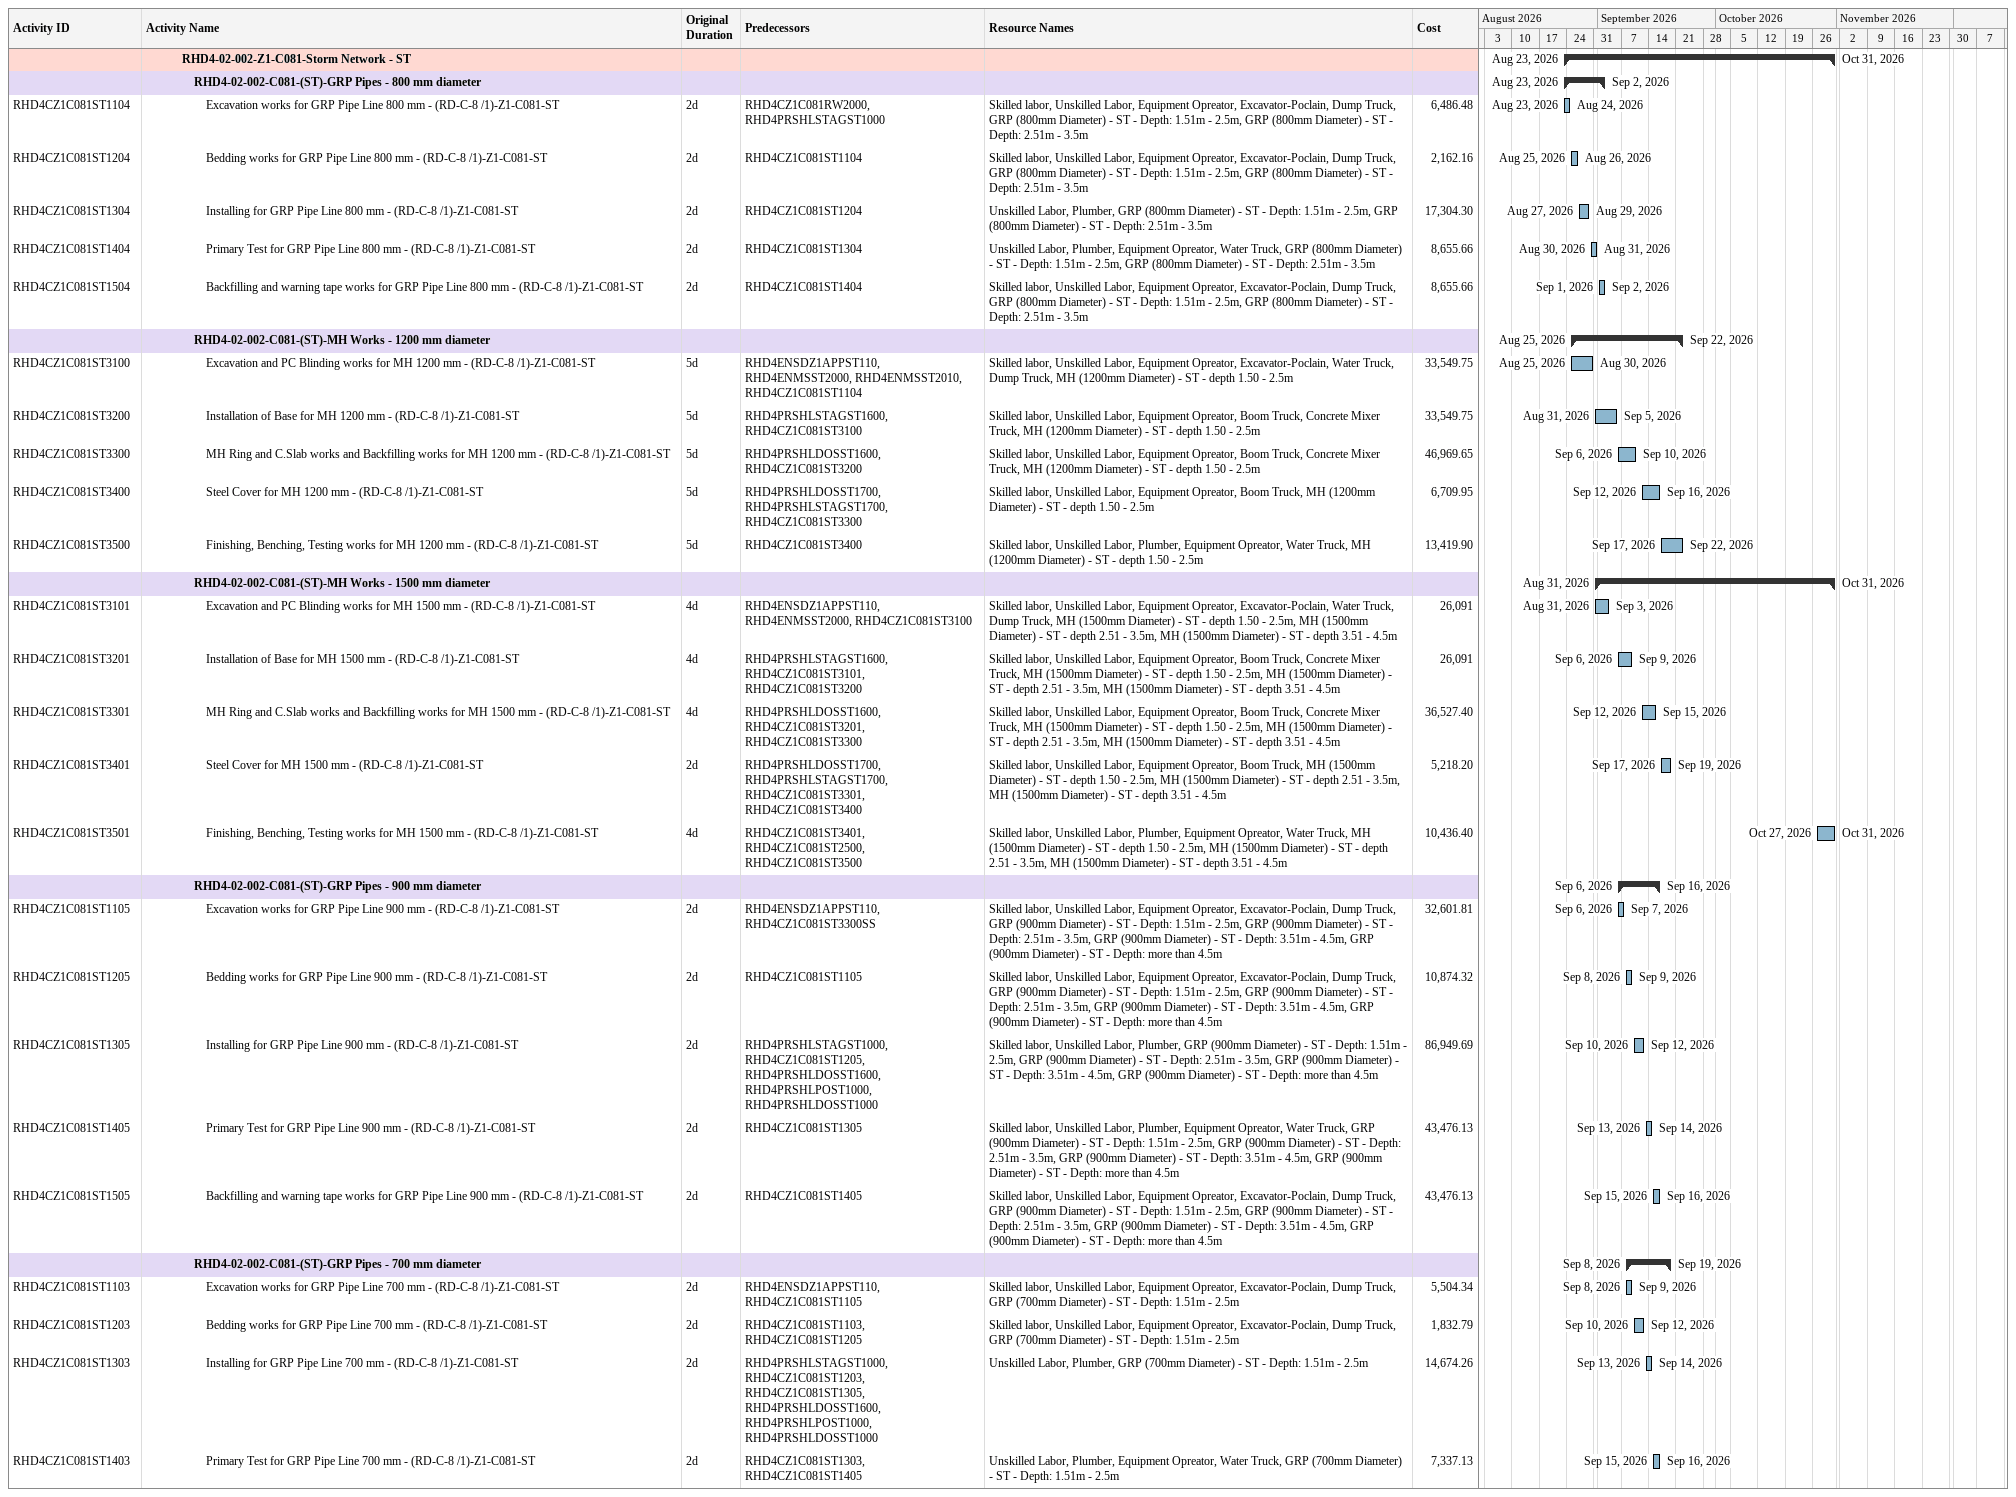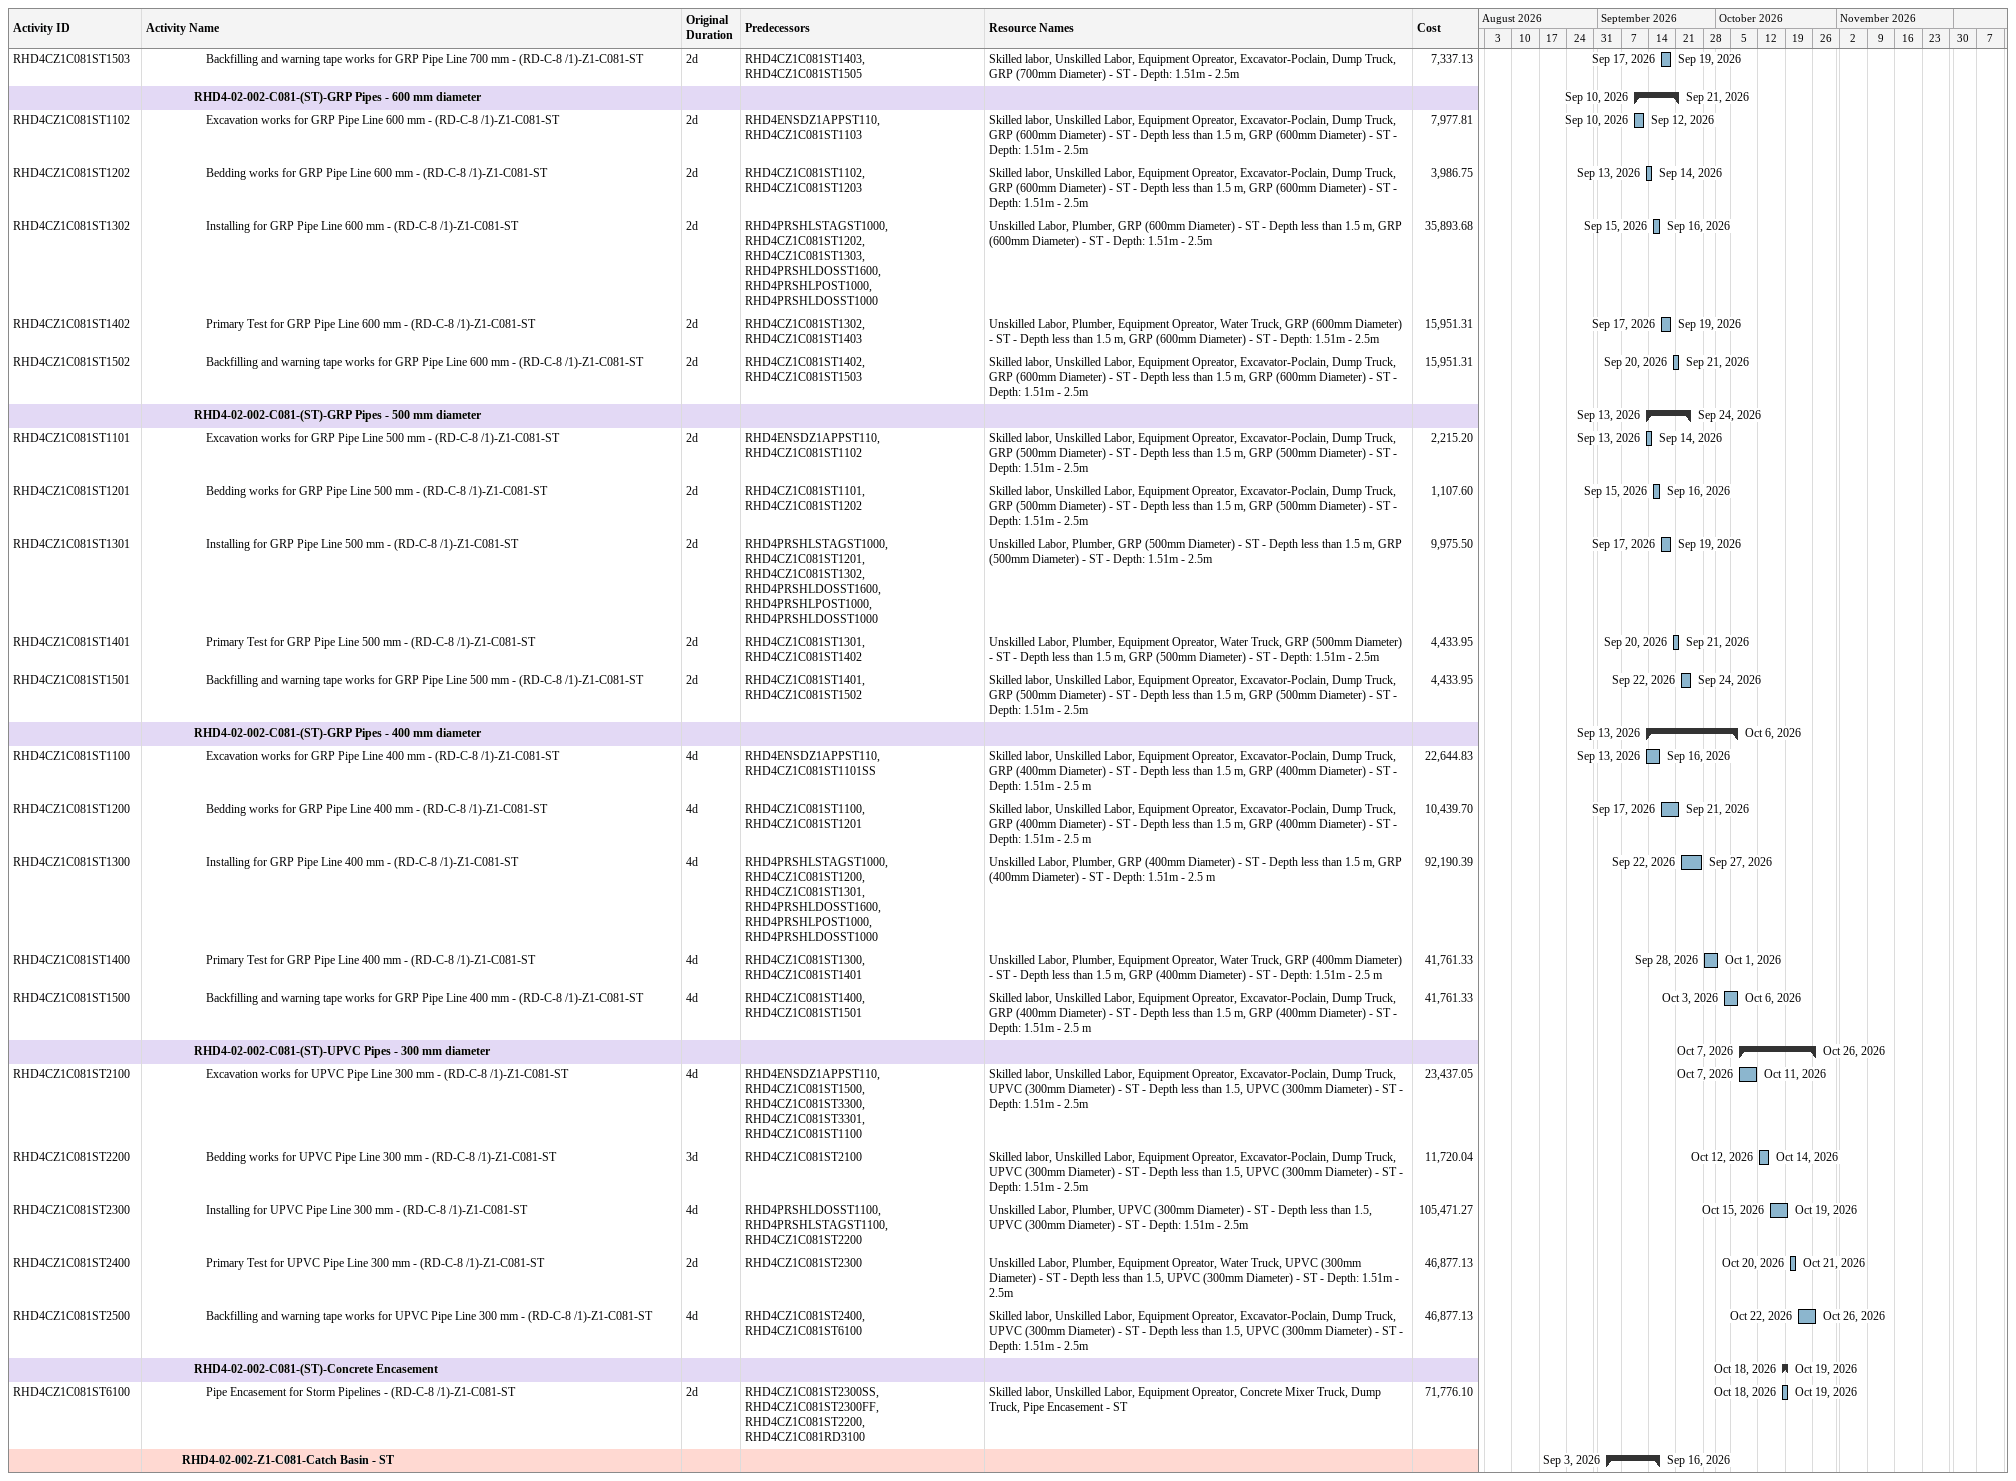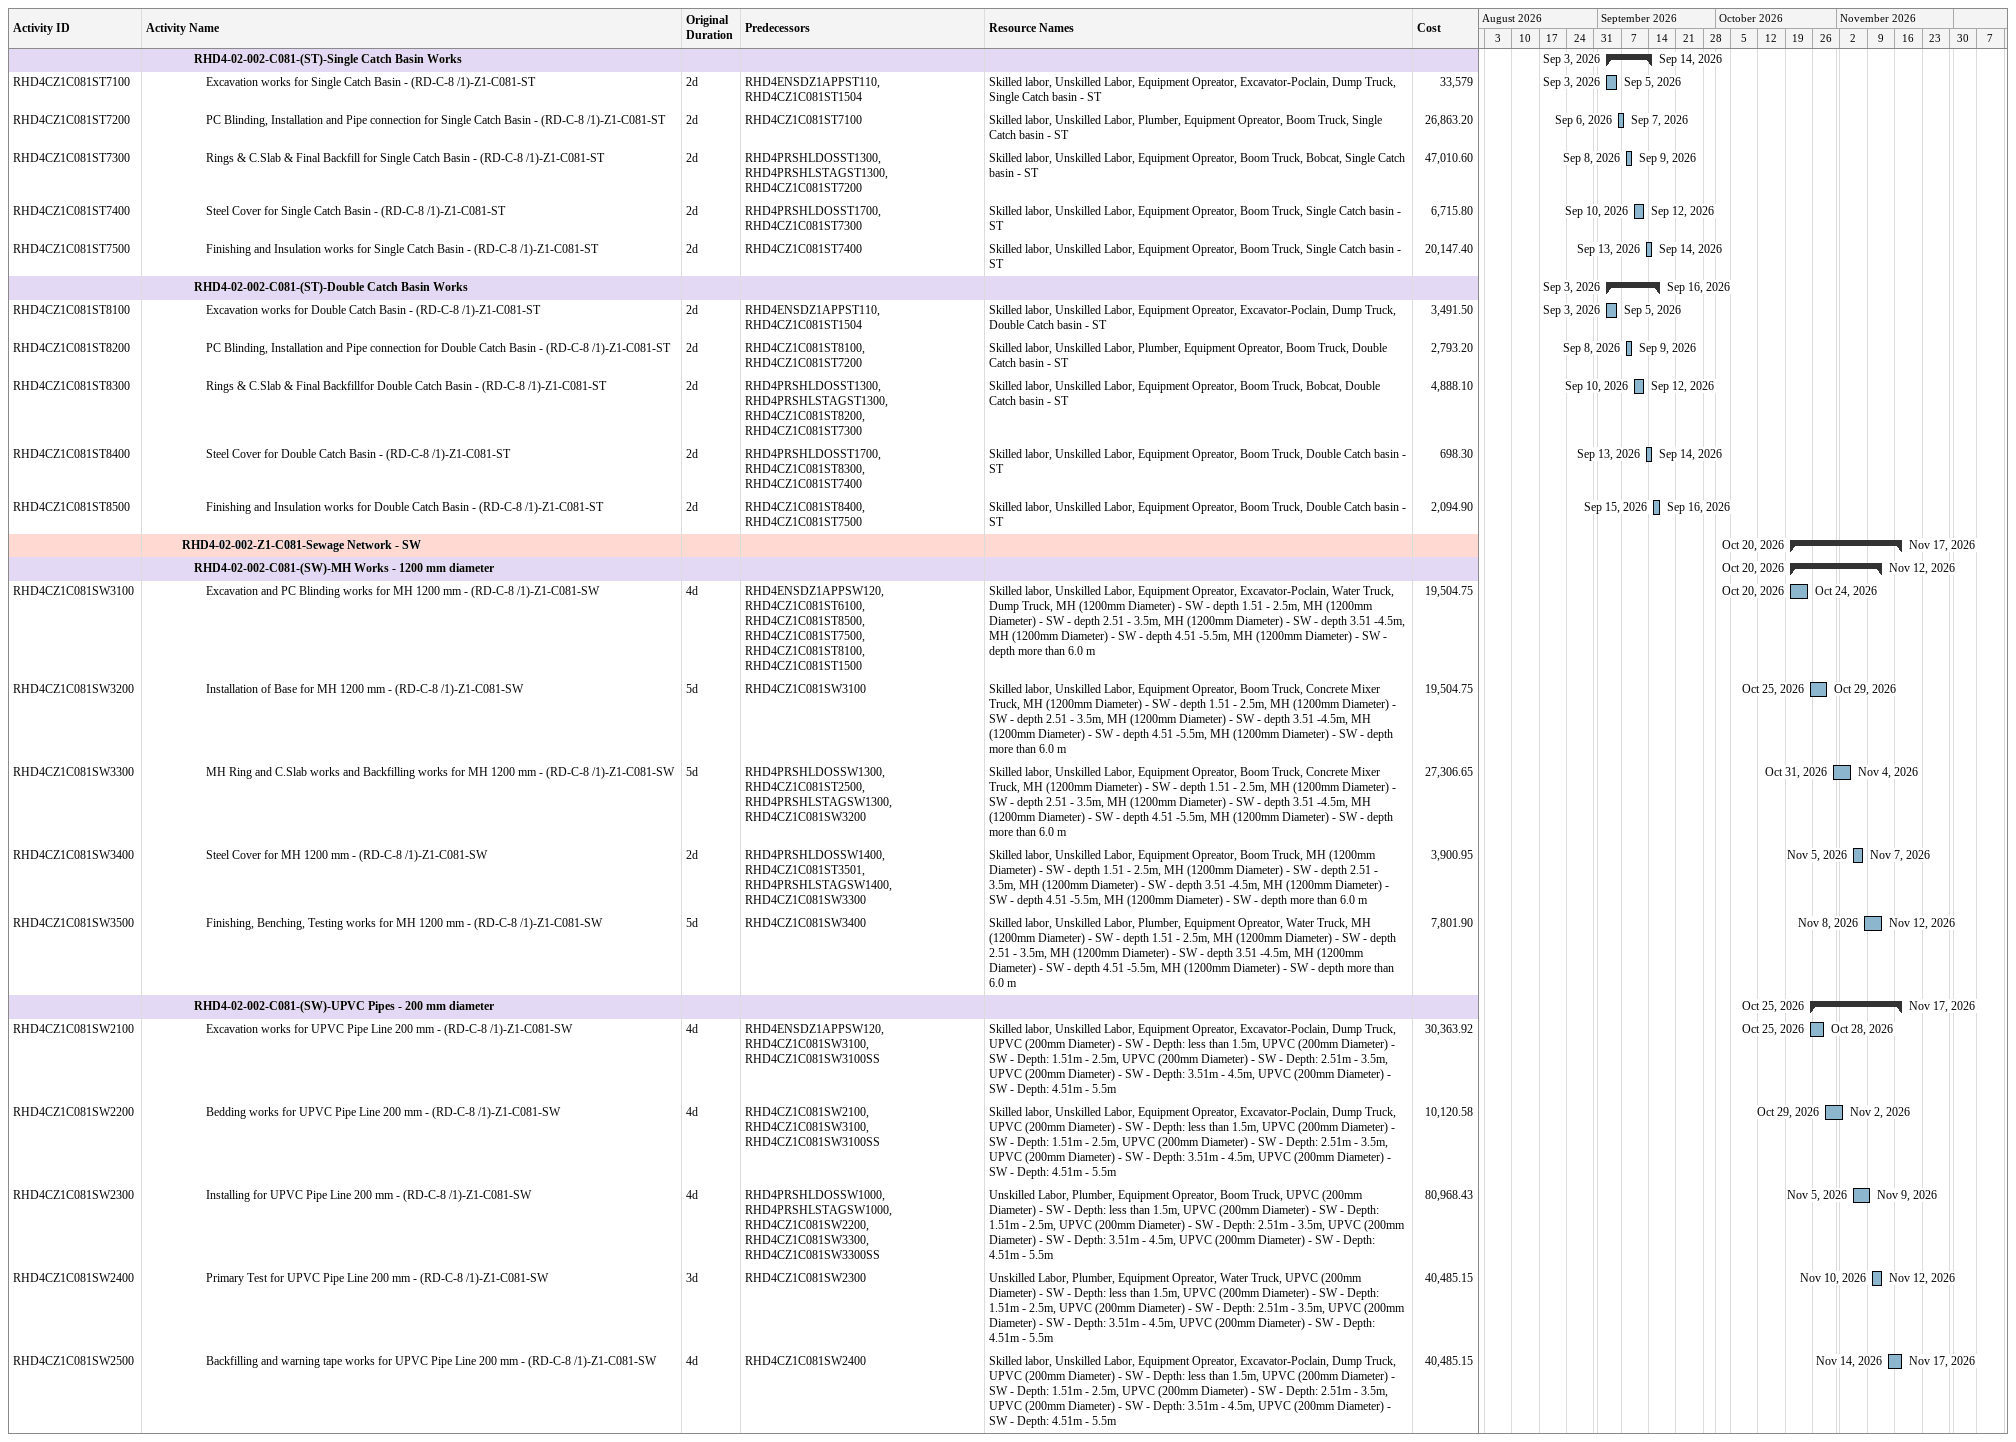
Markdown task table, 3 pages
| ID | Level | Task | Original duration | Start | Finish | Predecessors | Resources | Cost |
|---|---|---|---|---|---|---|---|---|
|  | 4 | **RHD4-02-002-Z1-C081-Storm Network - ST** |  | 2026-08-23 | 2026-10-31 |  |  |  |
|  | 5 | **RHD4-02-002-C081-(ST)-GRP Pipes - 800 mm diameter** |  | 2026-08-23 | 2026-09-02 |  |  |  |
| RHD4CZ1C081ST1104 | 6 | Excavation works for GRP Pipe Line 800 mm - (RD-C-8 /1)-Z1-C081-ST | 2d | 2026-08-23 | 2026-08-24 | RHD4CZ1C081RW2000, RHD4PRSHLSTAGST1000 | Skilled labor, Unskilled Labor, Equipment Opreator, Excavator-Poclain, Dump Truck, GRP (800mm Diameter) - ST - Depth: 1.51m - 2.5m, GRP (800mm Diameter) - ST - Depth: 2.51m - 3.5m | 6486.48 |
| RHD4CZ1C081ST1204 | 6 | Bedding works for GRP Pipe Line 800 mm - (RD-C-8 /1)-Z1-C081-ST | 2d | 2026-08-25 | 2026-08-26 | RHD4CZ1C081ST1104 | Skilled labor, Unskilled Labor, Equipment Opreator, Excavator-Poclain, Dump Truck, GRP (800mm Diameter) - ST - Depth: 1.51m - 2.5m, GRP (800mm Diameter) - ST - Depth: 2.51m - 3.5m | 2162.16 |
| RHD4CZ1C081ST1304 | 6 | Installing for GRP Pipe Line 800 mm - (RD-C-8 /1)-Z1-C081-ST | 2d | 2026-08-27 | 2026-08-29 | RHD4CZ1C081ST1204 | Unskilled Labor, Plumber, GRP (800mm Diameter) - ST - Depth: 1.51m - 2.5m, GRP (800mm Diameter) - ST - Depth: 2.51m - 3.5m | 17304.30 |
| RHD4CZ1C081ST1404 | 6 | Primary Test for GRP Pipe Line 800 mm - (RD-C-8 /1)-Z1-C081-ST | 2d | 2026-08-30 | 2026-08-31 | RHD4CZ1C081ST1304 | Unskilled Labor, Plumber, Equipment Opreator, Water Truck, GRP (800mm Diameter) - ST - Depth: 1.51m - 2.5m, GRP (800mm Diameter) - ST - Depth: 2.51m - 3.5m | 8655.66 |
| RHD4CZ1C081ST1504 | 6 | Backfilling and warning tape works for GRP Pipe Line 800 mm - (RD-C-8 /1)-Z1-C081-ST | 2d | 2026-09-01 | 2026-09-02 | RHD4CZ1C081ST1404 | Skilled labor, Unskilled Labor, Equipment Opreator, Excavator-Poclain, Dump Truck, GRP (800mm Diameter) - ST - Depth: 1.51m - 2.5m, GRP (800mm Diameter) - ST - Depth: 2.51m - 3.5m | 8655.66 |
|  | 5 | **RHD4-02-002-C081-(ST)-MH Works - 1200 mm diameter** |  | 2026-08-25 | 2026-09-22 |  |  |  |
| RHD4CZ1C081ST3100 | 6 | Excavation and PC Blinding works for MH 1200 mm - (RD-C-8 /1)-Z1-C081-ST | 5d | 2026-08-25 | 2026-08-30 | RHD4ENSDZ1APPST110, RHD4ENMSST2000, RHD4ENMSST2010, RHD4CZ1C081ST1104 | Skilled labor, Unskilled Labor, Equipment Opreator, Excavator-Poclain, Water Truck, Dump Truck, MH (1200mm Diameter) - ST - depth 1.50 - 2.5m | 33549.75 |
| RHD4CZ1C081ST3200 | 6 | Installation of Base for MH 1200 mm - (RD-C-8 /1)-Z1-C081-ST | 5d | 2026-08-31 | 2026-09-05 | RHD4PRSHLSTAGST1600, RHD4CZ1C081ST3100 | Skilled labor, Unskilled Labor, Equipment Opreator, Boom Truck, Concrete Mixer Truck, MH (1200mm Diameter) - ST - depth 1.50 - 2.5m | 33549.75 |
| RHD4CZ1C081ST3300 | 6 | MH Ring and C.Slab works and Backfilling works for MH 1200 mm - (RD-C-8 /1)-Z1-C081-ST | 5d | 2026-09-06 | 2026-09-10 | RHD4PRSHLDOSST1600, RHD4CZ1C081ST3200 | Skilled labor, Unskilled Labor, Equipment Opreator, Boom Truck, Concrete Mixer Truck, MH (1200mm Diameter) - ST - depth 1.50 - 2.5m | 46969.65 |
| RHD4CZ1C081ST3400 | 6 | Steel Cover for MH 1200 mm - (RD-C-8 /1)-Z1-C081-ST | 5d | 2026-09-12 | 2026-09-16 | RHD4PRSHLDOSST1700, RHD4PRSHLSTAGST1700, RHD4CZ1C081ST3300 | Skilled labor, Unskilled Labor, Equipment Opreator, Boom Truck, MH (1200mm Diameter) - ST - depth 1.50 - 2.5m | 6709.95 |
| RHD4CZ1C081ST3500 | 6 | Finishing, Benching, Testing works for MH 1200 mm - (RD-C-8 /1)-Z1-C081-ST | 5d | 2026-09-17 | 2026-09-22 | RHD4CZ1C081ST3400 | Skilled labor, Unskilled Labor, Plumber, Equipment Opreator, Water Truck, MH (1200mm Diameter) - ST - depth 1.50 - 2.5m | 13419.90 |
|  | 5 | **RHD4-02-002-C081-(ST)-MH Works - 1500 mm diameter** |  | 2026-08-31 | 2026-10-31 |  |  |  |
| RHD4CZ1C081ST3101 | 6 | Excavation and PC Blinding works for MH 1500 mm - (RD-C-8 /1)-Z1-C081-ST | 4d | 2026-08-31 | 2026-09-03 | RHD4ENSDZ1APPST110, RHD4ENMSST2000, RHD4CZ1C081ST3100 | Skilled labor, Unskilled Labor, Equipment Opreator, Excavator-Poclain, Water Truck, Dump Truck, MH (1500mm Diameter) - ST - depth 1.50 - 2.5m, MH (1500mm Diameter) - ST - depth 2.51 - 3.5m, MH (1500mm Diameter) - ST - depth 3.51 - 4.5m | 26091 |
| RHD4CZ1C081ST3201 | 6 | Installation of Base for MH 1500 mm - (RD-C-8 /1)-Z1-C081-ST | 4d | 2026-09-06 | 2026-09-09 | RHD4PRSHLSTAGST1600, RHD4CZ1C081ST3101, RHD4CZ1C081ST3200 | Skilled labor, Unskilled Labor, Equipment Opreator, Boom Truck, Concrete Mixer Truck, MH (1500mm Diameter) - ST - depth 1.50 - 2.5m, MH (1500mm Diameter) - ST - depth 2.51 - 3.5m, MH (1500mm Diameter) - ST - depth 3.51 - 4.5m | 26091 |
| RHD4CZ1C081ST3301 | 6 | MH Ring and C.Slab works and Backfilling works for MH 1500 mm - (RD-C-8 /1)-Z1-C081-ST | 4d | 2026-09-12 | 2026-09-15 | RHD4PRSHLDOSST1600, RHD4CZ1C081ST3201, RHD4CZ1C081ST3300 | Skilled labor, Unskilled Labor, Equipment Opreator, Boom Truck, Concrete Mixer Truck, MH (1500mm Diameter) - ST - depth 1.50 - 2.5m, MH (1500mm Diameter) - ST - depth 2.51 - 3.5m, MH (1500mm Diameter) - ST - depth 3.51 - 4.5m | 36527.40 |
| RHD4CZ1C081ST3401 | 6 | Steel Cover for MH 1500 mm - (RD-C-8 /1)-Z1-C081-ST | 2d | 2026-09-17 | 2026-09-19 | RHD4PRSHLDOSST1700, RHD4PRSHLSTAGST1700, RHD4CZ1C081ST3301, RHD4CZ1C081ST3400 | Skilled labor, Unskilled Labor, Equipment Opreator, Boom Truck, MH (1500mm Diameter) - ST - depth 1.50 - 2.5m, MH (1500mm Diameter) - ST - depth 2.51 - 3.5m, MH (1500mm Diameter) - ST - depth 3.51 - 4.5m | 5218.20 |
| RHD4CZ1C081ST3501 | 6 | Finishing, Benching, Testing works for MH 1500 mm - (RD-C-8 /1)-Z1-C081-ST | 4d | 2026-10-27 | 2026-10-31 | RHD4CZ1C081ST3401, RHD4CZ1C081ST2500, RHD4CZ1C081ST3500 | Skilled labor, Unskilled Labor, Plumber, Equipment Opreator, Water Truck, MH (1500mm Diameter) - ST - depth 1.50 - 2.5m, MH (1500mm Diameter) - ST - depth 2.51 - 3.5m, MH (1500mm Diameter) - ST - depth 3.51 - 4.5m | 10436.40 |
|  | 5 | **RHD4-02-002-C081-(ST)-GRP Pipes - 900 mm diameter** |  | 2026-09-06 | 2026-09-16 |  |  |  |
| RHD4CZ1C081ST1105 | 6 | Excavation works for GRP Pipe Line 900 mm - (RD-C-8 /1)-Z1-C081-ST | 2d | 2026-09-06 | 2026-09-07 | RHD4ENSDZ1APPST110, RHD4CZ1C081ST3300SS | Skilled labor, Unskilled Labor, Equipment Opreator, Excavator-Poclain, Dump Truck, GRP (900mm Diameter) - ST - Depth: 1.51m - 2.5m, GRP (900mm Diameter) - ST - Depth: 2.51m - 3.5m, GRP (900mm Diameter) - ST - Depth: 3.51m - 4.5m, GRP (900mm Diameter) - ST - Depth: more than 4.5m | 32601.81 |
| RHD4CZ1C081ST1205 | 6 | Bedding works for GRP Pipe Line 900 mm - (RD-C-8 /1)-Z1-C081-ST | 2d | 2026-09-08 | 2026-09-09 | RHD4CZ1C081ST1105 | Skilled labor, Unskilled Labor, Equipment Opreator, Excavator-Poclain, Dump Truck, GRP (900mm Diameter) - ST - Depth: 1.51m - 2.5m, GRP (900mm Diameter) - ST - Depth: 2.51m - 3.5m, GRP (900mm Diameter) - ST - Depth: 3.51m - 4.5m, GRP (900mm Diameter) - ST - Depth: more than 4.5m | 10874.32 |
| RHD4CZ1C081ST1305 | 6 | Installing for GRP Pipe Line 900 mm - (RD-C-8 /1)-Z1-C081-ST | 2d | 2026-09-10 | 2026-09-12 | RHD4PRSHLSTAGST1000, RHD4CZ1C081ST1205, RHD4PRSHLDOSST1600, RHD4PRSHLPOST1000, RHD4PRSHLDOSST1000 | Skilled labor, Unskilled Labor, Plumber, GRP (900mm Diameter) - ST - Depth: 1.51m - 2.5m, GRP (900mm Diameter) - ST - Depth: 2.51m - 3.5m, GRP (900mm Diameter) - ST - Depth: 3.51m - 4.5m, GRP (900mm Diameter) - ST - Depth: more than 4.5m | 86949.69 |
| RHD4CZ1C081ST1405 | 6 | Primary Test for GRP Pipe Line 900 mm - (RD-C-8 /1)-Z1-C081-ST | 2d | 2026-09-13 | 2026-09-14 | RHD4CZ1C081ST1305 | Skilled labor, Unskilled Labor, Plumber, Equipment Opreator, Water Truck, GRP (900mm Diameter) - ST - Depth: 1.51m - 2.5m, GRP (900mm Diameter) - ST - Depth: 2.51m - 3.5m, GRP (900mm Diameter) - ST - Depth: 3.51m - 4.5m, GRP (900mm Diameter) - ST - Depth: more than 4.5m | 43476.13 |
| RHD4CZ1C081ST1505 | 6 | Backfilling and warning tape works for GRP Pipe Line 900 mm - (RD-C-8 /1)-Z1-C081-ST | 2d | 2026-09-15 | 2026-09-16 | RHD4CZ1C081ST1405 | Skilled labor, Unskilled Labor, Equipment Opreator, Excavator-Poclain, Dump Truck, GRP (900mm Diameter) - ST - Depth: 1.51m - 2.5m, GRP (900mm Diameter) - ST - Depth: 2.51m - 3.5m, GRP (900mm Diameter) - ST - Depth: 3.51m - 4.5m, GRP (900mm Diameter) - ST - Depth: more than 4.5m | 43476.13 |
|  | 5 | **RHD4-02-002-C081-(ST)-GRP Pipes - 700 mm diameter** |  | 2026-09-08 | 2026-09-19 |  |  |  |
| RHD4CZ1C081ST1103 | 6 | Excavation works for GRP Pipe Line 700 mm - (RD-C-8 /1)-Z1-C081-ST | 2d | 2026-09-08 | 2026-09-09 | RHD4ENSDZ1APPST110, RHD4CZ1C081ST1105 | Skilled labor, Unskilled Labor, Equipment Opreator, Excavator-Poclain, Dump Truck, GRP (700mm Diameter) - ST - Depth: 1.51m - 2.5m | 5504.34 |
| RHD4CZ1C081ST1203 | 6 | Bedding works for GRP Pipe Line 700 mm - (RD-C-8 /1)-Z1-C081-ST | 2d | 2026-09-10 | 2026-09-12 | RHD4CZ1C081ST1103, RHD4CZ1C081ST1205 | Skilled labor, Unskilled Labor, Equipment Opreator, Excavator-Poclain, Dump Truck, GRP (700mm Diameter) - ST - Depth: 1.51m - 2.5m | 1832.79 |
| RHD4CZ1C081ST1303 | 6 | Installing for GRP Pipe Line 700 mm - (RD-C-8 /1)-Z1-C081-ST | 2d | 2026-09-13 | 2026-09-14 | RHD4PRSHLSTAGST1000, RHD4CZ1C081ST1203, RHD4CZ1C081ST1305, RHD4PRSHLDOSST1600, RHD4PRSHLPOST1000, RHD4PRSHLDOSST1000 | Unskilled Labor, Plumber, GRP (700mm Diameter) - ST - Depth: 1.51m - 2.5m | 14674.26 |
| RHD4CZ1C081ST1403 | 6 | Primary Test for GRP Pipe Line 700 mm - (RD-C-8 /1)-Z1-C081-ST | 2d | 2026-09-15 | 2026-09-16 | RHD4CZ1C081ST1303, RHD4CZ1C081ST1405 | Unskilled Labor, Plumber, Equipment Opreator, Water Truck, GRP (700mm Diameter) - ST - Depth: 1.51m - 2.5m | 7337.13 |
| RHD4CZ1C081ST1503 | 6 | Backfilling and warning tape works for GRP Pipe Line 700 mm - (RD-C-8 /1)-Z1-C081-ST | 2d | 2026-09-17 | 2026-09-19 | RHD4CZ1C081ST1403, RHD4CZ1C081ST1505 | Skilled labor, Unskilled Labor, Equipment Opreator, Excavator-Poclain, Dump Truck, GRP (700mm Diameter) - ST - Depth: 1.51m - 2.5m | 7337.13 |
|  | 5 | **RHD4-02-002-C081-(ST)-GRP Pipes - 600 mm diameter** |  | 2026-09-10 | 2026-09-21 |  |  |  |
| RHD4CZ1C081ST1102 | 6 | Excavation works for GRP Pipe Line 600 mm - (RD-C-8 /1)-Z1-C081-ST | 2d | 2026-09-10 | 2026-09-12 | RHD4ENSDZ1APPST110, RHD4CZ1C081ST1103 | Skilled labor, Unskilled Labor, Equipment Opreator, Excavator-Poclain, Dump Truck, GRP (600mm Diameter) - ST - Depth less than 1.5 m, GRP (600mm Diameter) - ST - Depth: 1.51m - 2.5m | 7977.81 |
| RHD4CZ1C081ST1202 | 6 | Bedding works for GRP Pipe Line 600 mm - (RD-C-8 /1)-Z1-C081-ST | 2d | 2026-09-13 | 2026-09-14 | RHD4CZ1C081ST1102, RHD4CZ1C081ST1203 | Skilled labor, Unskilled Labor, Equipment Opreator, Excavator-Poclain, Dump Truck, GRP (600mm Diameter) - ST - Depth less than 1.5 m, GRP (600mm Diameter) - ST - Depth: 1.51m - 2.5m | 3986.75 |
| RHD4CZ1C081ST1302 | 6 | Installing for GRP Pipe Line 600 mm - (RD-C-8 /1)-Z1-C081-ST | 2d | 2026-09-15 | 2026-09-16 | RHD4PRSHLSTAGST1000, RHD4CZ1C081ST1202, RHD4CZ1C081ST1303, RHD4PRSHLDOSST1600, RHD4PRSHLPOST1000, RHD4PRSHLDOSST1000 | Unskilled Labor, Plumber, GRP (600mm Diameter) - ST - Depth less than 1.5 m, GRP (600mm Diameter) - ST - Depth: 1.51m - 2.5m | 35893.68 |
| RHD4CZ1C081ST1402 | 6 | Primary Test for GRP Pipe Line 600 mm - (RD-C-8 /1)-Z1-C081-ST | 2d | 2026-09-17 | 2026-09-19 | RHD4CZ1C081ST1302, RHD4CZ1C081ST1403 | Unskilled Labor, Plumber, Equipment Opreator, Water Truck, GRP (600mm Diameter) - ST - Depth less than 1.5 m, GRP (600mm Diameter) - ST - Depth: 1.51m - 2.5m | 15951.31 |
| RHD4CZ1C081ST1502 | 6 | Backfilling and warning tape works for GRP Pipe Line 600 mm - (RD-C-8 /1)-Z1-C081-ST | 2d | 2026-09-20 | 2026-09-21 | RHD4CZ1C081ST1402, RHD4CZ1C081ST1503 | Skilled labor, Unskilled Labor, Equipment Opreator, Excavator-Poclain, Dump Truck, GRP (600mm Diameter) - ST - Depth less than 1.5 m, GRP (600mm Diameter) - ST - Depth: 1.51m - 2.5m | 15951.31 |
|  | 5 | **RHD4-02-002-C081-(ST)-GRP Pipes - 500 mm diameter** |  | 2026-09-13 | 2026-09-24 |  |  |  |
| RHD4CZ1C081ST1101 | 6 | Excavation works for GRP Pipe Line 500 mm - (RD-C-8 /1)-Z1-C081-ST | 2d | 2026-09-13 | 2026-09-14 | RHD4ENSDZ1APPST110, RHD4CZ1C081ST1102 | Skilled labor, Unskilled Labor, Equipment Opreator, Excavator-Poclain, Dump Truck, GRP (500mm Diameter) - ST - Depth less than 1.5 m, GRP (500mm Diameter) - ST - Depth: 1.51m - 2.5m | 2215.20 |
| RHD4CZ1C081ST1201 | 6 | Bedding works for GRP Pipe Line 500 mm - (RD-C-8 /1)-Z1-C081-ST | 2d | 2026-09-15 | 2026-09-16 | RHD4CZ1C081ST1101, RHD4CZ1C081ST1202 | Skilled labor, Unskilled Labor, Equipment Opreator, Excavator-Poclain, Dump Truck, GRP (500mm Diameter) - ST - Depth less than 1.5 m, GRP (500mm Diameter) - ST - Depth: 1.51m - 2.5m | 1107.60 |
| RHD4CZ1C081ST1301 | 6 | Installing for GRP Pipe Line 500 mm - (RD-C-8 /1)-Z1-C081-ST | 2d | 2026-09-17 | 2026-09-19 | RHD4PRSHLSTAGST1000, RHD4CZ1C081ST1201, RHD4CZ1C081ST1302, RHD4PRSHLDOSST1600, RHD4PRSHLPOST1000, RHD4PRSHLDOSST1000 | Unskilled Labor, Plumber, GRP (500mm Diameter) - ST - Depth less than 1.5 m, GRP (500mm Diameter) - ST - Depth: 1.51m - 2.5m | 9975.50 |
| RHD4CZ1C081ST1401 | 6 | Primary Test for GRP Pipe Line 500 mm - (RD-C-8 /1)-Z1-C081-ST | 2d | 2026-09-20 | 2026-09-21 | RHD4CZ1C081ST1301, RHD4CZ1C081ST1402 | Unskilled Labor, Plumber, Equipment Opreator, Water Truck, GRP (500mm Diameter) - ST - Depth less than 1.5 m, GRP (500mm Diameter) - ST - Depth: 1.51m - 2.5m | 4433.95 |
| RHD4CZ1C081ST1501 | 6 | Backfilling and warning tape works for GRP Pipe Line 500 mm - (RD-C-8 /1)-Z1-C081-ST | 2d | 2026-09-22 | 2026-09-24 | RHD4CZ1C081ST1401, RHD4CZ1C081ST1502 | Skilled labor, Unskilled Labor, Equipment Opreator, Excavator-Poclain, Dump Truck, GRP (500mm Diameter) - ST - Depth less than 1.5 m, GRP (500mm Diameter) - ST - Depth: 1.51m - 2.5m | 4433.95 |
|  | 5 | **RHD4-02-002-C081-(ST)-GRP Pipes - 400 mm diameter** |  | 2026-09-13 | 2026-10-06 |  |  |  |
| RHD4CZ1C081ST1100 | 6 | Excavation works for GRP Pipe Line 400 mm - (RD-C-8 /1)-Z1-C081-ST | 4d | 2026-09-13 | 2026-09-16 | RHD4ENSDZ1APPST110, RHD4CZ1C081ST1101SS | Skilled labor, Unskilled Labor, Equipment Opreator, Excavator-Poclain, Dump Truck, GRP (400mm Diameter) - ST - Depth less than 1.5 m, GRP (400mm Diameter) - ST - Depth: 1.51m - 2.5 m | 22644.83 |
| RHD4CZ1C081ST1200 | 6 | Bedding works for GRP Pipe Line 400 mm - (RD-C-8 /1)-Z1-C081-ST | 4d | 2026-09-17 | 2026-09-21 | RHD4CZ1C081ST1100, RHD4CZ1C081ST1201 | Skilled labor, Unskilled Labor, Equipment Opreator, Excavator-Poclain, Dump Truck, GRP (400mm Diameter) - ST - Depth less than 1.5 m, GRP (400mm Diameter) - ST - Depth: 1.51m - 2.5 m | 10439.70 |
| RHD4CZ1C081ST1300 | 6 | Installing for GRP Pipe Line 400 mm - (RD-C-8 /1)-Z1-C081-ST | 4d | 2026-09-22 | 2026-09-27 | RHD4PRSHLSTAGST1000, RHD4CZ1C081ST1200, RHD4CZ1C081ST1301, RHD4PRSHLDOSST1600, RHD4PRSHLPOST1000, RHD4PRSHLDOSST1000 | Unskilled Labor, Plumber, GRP (400mm Diameter) - ST - Depth less than 1.5 m, GRP (400mm Diameter) - ST - Depth: 1.51m - 2.5 m | 92190.39 |
| RHD4CZ1C081ST1400 | 6 | Primary Test for GRP Pipe Line 400 mm - (RD-C-8 /1)-Z1-C081-ST | 4d | 2026-09-28 | 2026-10-01 | RHD4CZ1C081ST1300, RHD4CZ1C081ST1401 | Unskilled Labor, Plumber, Equipment Opreator, Water Truck, GRP (400mm Diameter) - ST - Depth less than 1.5 m, GRP (400mm Diameter) - ST - Depth: 1.51m - 2.5 m | 41761.33 |
| RHD4CZ1C081ST1500 | 6 | Backfilling and warning tape works for GRP Pipe Line 400 mm - (RD-C-8 /1)-Z1-C081-ST | 4d | 2026-10-03 | 2026-10-06 | RHD4CZ1C081ST1400, RHD4CZ1C081ST1501 | Skilled labor, Unskilled Labor, Equipment Opreator, Excavator-Poclain, Dump Truck, GRP (400mm Diameter) - ST - Depth less than 1.5 m, GRP (400mm Diameter) - ST - Depth: 1.51m - 2.5 m | 41761.33 |
|  | 5 | **RHD4-02-002-C081-(ST)-UPVC Pipes - 300 mm diameter** |  | 2026-10-07 | 2026-10-26 |  |  |  |
| RHD4CZ1C081ST2100 | 6 | Excavation works for UPVC Pipe Line 300 mm - (RD-C-8 /1)-Z1-C081-ST | 4d | 2026-10-07 | 2026-10-11 | RHD4ENSDZ1APPST110, RHD4CZ1C081ST1500, RHD4CZ1C081ST3300, RHD4CZ1C081ST3301, RHD4CZ1C081ST1100 | Skilled labor, Unskilled Labor, Equipment Opreator, Excavator-Poclain, Dump Truck, UPVC (300mm Diameter) - ST - Depth less than 1.5, UPVC (300mm Diameter) - ST - Depth: 1.51m - 2.5m | 23437.05 |
| RHD4CZ1C081ST2200 | 6 | Bedding works for UPVC Pipe Line 300 mm - (RD-C-8 /1)-Z1-C081-ST | 3d | 2026-10-12 | 2026-10-14 | RHD4CZ1C081ST2100 | Skilled labor, Unskilled Labor, Equipment Opreator, Excavator-Poclain, Dump Truck, UPVC (300mm Diameter) - ST - Depth less than 1.5, UPVC (300mm Diameter) - ST - Depth: 1.51m - 2.5m | 11720.04 |
| RHD4CZ1C081ST2300 | 6 | Installing for UPVC Pipe Line 300 mm - (RD-C-8 /1)-Z1-C081-ST | 4d | 2026-10-15 | 2026-10-19 | RHD4PRSHLDOSST1100, RHD4PRSHLSTAGST1100, RHD4CZ1C081ST2200 | Unskilled Labor, Plumber, UPVC (300mm Diameter) - ST - Depth less than 1.5, UPVC (300mm Diameter) - ST - Depth: 1.51m - 2.5m | 105471.27 |
| RHD4CZ1C081ST2400 | 6 | Primary Test for UPVC Pipe Line 300 mm - (RD-C-8 /1)-Z1-C081-ST | 2d | 2026-10-20 | 2026-10-21 | RHD4CZ1C081ST2300 | Unskilled Labor, Plumber, Equipment Opreator, Water Truck, UPVC (300mm Diameter) - ST - Depth less than 1.5, UPVC (300mm Diameter) - ST - Depth: 1.51m - 2.5m | 46877.13 |
| RHD4CZ1C081ST2500 | 6 | Backfilling and warning tape works for UPVC Pipe Line 300 mm - (RD-C-8 /1)-Z1-C081-ST | 4d | 2026-10-22 | 2026-10-26 | RHD4CZ1C081ST2400, RHD4CZ1C081ST6100 | Skilled labor, Unskilled Labor, Equipment Opreator, Excavator-Poclain, Dump Truck, UPVC (300mm Diameter) - ST - Depth less than 1.5, UPVC (300mm Diameter) - ST - Depth: 1.51m - 2.5m | 46877.13 |
|  | 5 | **RHD4-02-002-C081-(ST)-Concrete Encasement** |  | 2026-10-18 | 2026-10-19 |  |  |  |
| RHD4CZ1C081ST6100 | 6 | Pipe Encasement for Storm Pipelines - (RD-C-8 /1)-Z1-C081-ST | 2d | 2026-10-18 | 2026-10-19 | RHD4CZ1C081ST2300SS, RHD4CZ1C081ST2300FF, RHD4CZ1C081ST2200, RHD4CZ1C081RD3100 | Skilled labor, Unskilled Labor, Equipment Opreator, Concrete Mixer Truck, Dump Truck, Pipe Encasement - ST | 71776.10 |
|  | 4 | **RHD4-02-002-Z1-C081-Catch Basin - ST** |  | 2026-09-03 | 2026-09-16 |  |  |  |
|  | 5 | **RHD4-02-002-C081-(ST)-Single Catch Basin Works** |  | 2026-09-03 | 2026-09-14 |  |  |  |
| RHD4CZ1C081ST7100 | 6 | Excavation works for Single Catch Basin - (RD-C-8 /1)-Z1-C081-ST | 2d | 2026-09-03 | 2026-09-05 | RHD4ENSDZ1APPST110, RHD4CZ1C081ST1504 | Skilled labor, Unskilled Labor, Equipment Opreator, Excavator-Poclain, Dump Truck, Single Catch basin - ST | 33579 |
| RHD4CZ1C081ST7200 | 6 | PC Blinding, Installation and Pipe connection for Single Catch Basin - (RD-C-8 /1)-Z1-C081-ST | 2d | 2026-09-06 | 2026-09-07 | RHD4CZ1C081ST7100 | Skilled labor, Unskilled Labor, Plumber, Equipment Opreator, Boom Truck, Single Catch basin - ST | 26863.20 |
| RHD4CZ1C081ST7300 | 6 | Rings & C.Slab & Final Backfill for Single Catch Basin - (RD-C-8 /1)-Z1-C081-ST | 2d | 2026-09-08 | 2026-09-09 | RHD4PRSHLDOSST1300, RHD4PRSHLSTAGST1300, RHD4CZ1C081ST7200 | Skilled labor, Unskilled Labor, Equipment Opreator, Boom Truck, Bobcat, Single Catch basin - ST | 47010.60 |
| RHD4CZ1C081ST7400 | 6 | Steel Cover for Single Catch Basin - (RD-C-8 /1)-Z1-C081-ST | 2d | 2026-09-10 | 2026-09-12 | RHD4PRSHLDOSST1700, RHD4CZ1C081ST7300 | Skilled labor, Unskilled Labor, Equipment Opreator, Boom Truck, Single Catch basin - ST | 6715.80 |
| RHD4CZ1C081ST7500 | 6 | Finishing and Insulation works for Single Catch Basin - (RD-C-8 /1)-Z1-C081-ST | 2d | 2026-09-13 | 2026-09-14 | RHD4CZ1C081ST7400 | Skilled labor, Unskilled Labor, Equipment Opreator, Boom Truck, Single Catch basin - ST | 20147.40 |
|  | 5 | **RHD4-02-002-C081-(ST)-Double Catch Basin Works** |  | 2026-09-03 | 2026-09-16 |  |  |  |
| RHD4CZ1C081ST8100 | 6 | Excavation works for Double Catch Basin - (RD-C-8 /1)-Z1-C081-ST | 2d | 2026-09-03 | 2026-09-05 | RHD4ENSDZ1APPST110, RHD4CZ1C081ST1504 | Skilled labor, Unskilled Labor, Equipment Opreator, Excavator-Poclain, Dump Truck, Double Catch basin - ST | 3491.50 |
| RHD4CZ1C081ST8200 | 6 | PC Blinding, Installation and Pipe connection for Double Catch Basin - (RD-C-8 /1)-Z1-C081-ST | 2d | 2026-09-08 | 2026-09-09 | RHD4CZ1C081ST8100, RHD4CZ1C081ST7200 | Skilled labor, Unskilled Labor, Plumber, Equipment Opreator, Boom Truck, Double Catch basin - ST | 2793.20 |
| RHD4CZ1C081ST8300 | 6 | Rings & C.Slab & Final Backfillfor Double Catch Basin - (RD-C-8 /1)-Z1-C081-ST | 2d | 2026-09-10 | 2026-09-12 | RHD4PRSHLDOSST1300, RHD4PRSHLSTAGST1300, RHD4CZ1C081ST8200, RHD4CZ1C081ST7300 | Skilled labor, Unskilled Labor, Equipment Opreator, Boom Truck, Bobcat, Double Catch basin - ST | 4888.10 |
| RHD4CZ1C081ST8400 | 6 | Steel Cover for Double Catch Basin - (RD-C-8 /1)-Z1-C081-ST | 2d | 2026-09-13 | 2026-09-14 | RHD4PRSHLDOSST1700, RHD4CZ1C081ST8300, RHD4CZ1C081ST7400 | Skilled labor, Unskilled Labor, Equipment Opreator, Boom Truck, Double Catch basin - ST | 698.30 |
| RHD4CZ1C081ST8500 | 6 | Finishing and Insulation works for Double Catch Basin - (RD-C-8 /1)-Z1-C081-ST | 2d | 2026-09-15 | 2026-09-16 | RHD4CZ1C081ST8400, RHD4CZ1C081ST7500 | Skilled labor, Unskilled Labor, Equipment Opreator, Boom Truck, Double Catch basin - ST | 2094.90 |
|  | 4 | **RHD4-02-002-Z1-C081-Sewage Network - SW** |  | 2026-10-20 | 2026-11-17 |  |  |  |
|  | 5 | **RHD4-02-002-C081-(SW)-MH Works - 1200 mm diameter** |  | 2026-10-20 | 2026-11-12 |  |  |  |
| RHD4CZ1C081SW3100 | 6 | Excavation and PC Blinding works for MH 1200 mm - (RD-C-8 /1)-Z1-C081-SW | 4d | 2026-10-20 | 2026-10-24 | RHD4ENSDZ1APPSW120, RHD4CZ1C081ST6100, RHD4CZ1C081ST8500, RHD4CZ1C081ST7500, RHD4CZ1C081ST8100, RHD4CZ1C081ST1500 | Skilled labor, Unskilled Labor, Equipment Opreator, Excavator-Poclain, Water Truck, Dump Truck, MH (1200mm Diameter) - SW - depth 1.51 - 2.5m, MH (1200mm Diameter) - SW - depth 2.51 - 3.5m, MH (1200mm Diameter) - SW - depth 3.51 -4.5m, MH (1200mm Diameter) - SW - depth 4.51 -5.5m, MH (1200mm Diameter) - SW - depth more than 6.0 m | 19504.75 |
| RHD4CZ1C081SW3200 | 6 | Installation of Base for MH 1200 mm - (RD-C-8 /1)-Z1-C081-SW | 5d | 2026-10-25 | 2026-10-29 | RHD4CZ1C081SW3100 | Skilled labor, Unskilled Labor, Equipment Opreator, Boom Truck, Concrete Mixer Truck, MH (1200mm Diameter) - SW - depth 1.51 - 2.5m, MH (1200mm Diameter) - SW - depth 2.51 - 3.5m, MH (1200mm Diameter) - SW - depth 3.51 -4.5m, MH (1200mm Diameter) - SW - depth 4.51 -5.5m, MH (1200mm Diameter) - SW - depth more than 6.0 m | 19504.75 |
| RHD4CZ1C081SW3300 | 6 | MH Ring and C.Slab works and Backfilling works for MH 1200 mm - (RD-C-8 /1)-Z1-C081-SW | 5d | 2026-10-31 | 2026-11-04 | RHD4PRSHLDOSSW1300, RHD4CZ1C081ST2500, RHD4PRSHLSTAGSW1300, RHD4CZ1C081SW3200 | Skilled labor, Unskilled Labor, Equipment Opreator, Boom Truck, Concrete Mixer Truck, MH (1200mm Diameter) - SW - depth 1.51 - 2.5m, MH (1200mm Diameter) - SW - depth 2.51 - 3.5m, MH (1200mm Diameter) - SW - depth 3.51 -4.5m, MH (1200mm Diameter) - SW - depth 4.51 -5.5m, MH (1200mm Diameter) - SW - depth more than 6.0 m | 27306.65 |
| RHD4CZ1C081SW3400 | 6 | Steel Cover for MH 1200 mm - (RD-C-8 /1)-Z1-C081-SW | 2d | 2026-11-05 | 2026-11-07 | RHD4PRSHLDOSSW1400, RHD4CZ1C081ST3501, RHD4PRSHLSTAGSW1400, RHD4CZ1C081SW3300 | Skilled labor, Unskilled Labor, Equipment Opreator, Boom Truck, MH (1200mm Diameter) - SW - depth 1.51 - 2.5m, MH (1200mm Diameter) - SW - depth 2.51 - 3.5m, MH (1200mm Diameter) - SW - depth 3.51 -4.5m, MH (1200mm Diameter) - SW - depth 4.51 -5.5m, MH (1200mm Diameter) - SW - depth more than 6.0 m | 3900.95 |
| RHD4CZ1C081SW3500 | 6 | Finishing, Benching, Testing works for MH 1200 mm - (RD-C-8 /1)-Z1-C081-SW | 5d | 2026-11-08 | 2026-11-12 | RHD4CZ1C081SW3400 | Skilled labor, Unskilled Labor, Plumber, Equipment Opreator, Water Truck, MH (1200mm Diameter) - SW - depth 1.51 - 2.5m, MH (1200mm Diameter) - SW - depth 2.51 - 3.5m, MH (1200mm Diameter) - SW - depth 3.51 -4.5m, MH (1200mm Diameter) - SW - depth 4.51 -5.5m, MH (1200mm Diameter) - SW - depth more than 6.0 m | 7801.90 |
|  | 5 | **RHD4-02-002-C081-(SW)-UPVC Pipes - 200 mm diameter** |  | 2026-10-25 | 2026-11-17 |  |  |  |
| RHD4CZ1C081SW2100 | 6 | Excavation works for UPVC Pipe Line 200 mm - (RD-C-8 /1)-Z1-C081-SW | 4d | 2026-10-25 | 2026-10-28 | RHD4ENSDZ1APPSW120, RHD4CZ1C081SW3100, RHD4CZ1C081SW3100SS | Skilled labor, Unskilled Labor, Equipment Opreator, Excavator-Poclain, Dump Truck, UPVC (200mm Diameter) - SW - Depth: less than 1.5m, UPVC (200mm Diameter) - SW - Depth: 1.51m - 2.5m, UPVC (200mm Diameter) - SW - Depth: 2.51m - 3.5m, UPVC (200mm Diameter) - SW - Depth: 3.51m - 4.5m, UPVC (200mm Diameter) - SW - Depth: 4.51m - 5.5m | 30363.92 |
| RHD4CZ1C081SW2200 | 6 | Bedding works for UPVC Pipe Line 200 mm - (RD-C-8 /1)-Z1-C081-SW | 4d | 2026-10-29 | 2026-11-02 | RHD4CZ1C081SW2100, RHD4CZ1C081SW3100, RHD4CZ1C081SW3100SS | Skilled labor, Unskilled Labor, Equipment Opreator, Excavator-Poclain, Dump Truck, UPVC (200mm Diameter) - SW - Depth: less than 1.5m, UPVC (200mm Diameter) - SW - Depth: 1.51m - 2.5m, UPVC (200mm Diameter) - SW - Depth: 2.51m - 3.5m, UPVC (200mm Diameter) - SW - Depth: 3.51m - 4.5m, UPVC (200mm Diameter) - SW - Depth: 4.51m - 5.5m | 10120.58 |
| RHD4CZ1C081SW2300 | 6 | Installing for UPVC Pipe Line 200 mm - (RD-C-8 /1)-Z1-C081-SW | 4d | 2026-11-05 | 2026-11-09 | RHD4PRSHLDOSSW1000, RHD4PRSHLSTAGSW1000, RHD4CZ1C081SW2200, RHD4CZ1C081SW3300, RHD4CZ1C081SW3300SS | Unskilled Labor, Plumber, Equipment Opreator, Boom Truck, UPVC (200mm Diameter) - SW - Depth: less than 1.5m, UPVC (200mm Diameter) - SW - Depth: 1.51m - 2.5m, UPVC (200mm Diameter) - SW - Depth: 2.51m - 3.5m, UPVC (200mm Diameter) - SW - Depth: 3.51m - 4.5m, UPVC (200mm Diameter) - SW - Depth: 4.51m - 5.5m | 80968.43 |
| RHD4CZ1C081SW2400 | 6 | Primary Test for UPVC Pipe Line 200 mm - (RD-C-8 /1)-Z1-C081-SW | 3d | 2026-11-10 | 2026-11-12 | RHD4CZ1C081SW2300 | Unskilled Labor, Plumber, Equipment Opreator, Water Truck, UPVC (200mm Diameter) - SW - Depth: less than 1.5m, UPVC (200mm Diameter) - SW - Depth: 1.51m - 2.5m, UPVC (200mm Diameter) - SW - Depth: 2.51m - 3.5m, UPVC (200mm Diameter) - SW - Depth: 3.51m - 4.5m, UPVC (200mm Diameter) - SW - Depth: 4.51m - 5.5m | 40485.15 |
| RHD4CZ1C081SW2500 | 6 | Backfilling and warning tape works for UPVC Pipe Line 200 mm - (RD-C-8 /1)-Z1-C081-SW | 4d | 2026-11-14 | 2026-11-17 | RHD4CZ1C081SW2400 | Skilled labor, Unskilled Labor, Equipment Opreator, Excavator-Poclain, Dump Truck, UPVC (200mm Diameter) - SW - Depth: less than 1.5m, UPVC (200mm Diameter) - SW - Depth: 1.51m - 2.5m, UPVC (200mm Diameter) - SW - Depth: 2.51m - 3.5m, UPVC (200mm Diameter) - SW - Depth: 3.51m - 4.5m, UPVC (200mm Diameter) - SW - Depth: 4.51m - 5.5m | 40485.15 |
